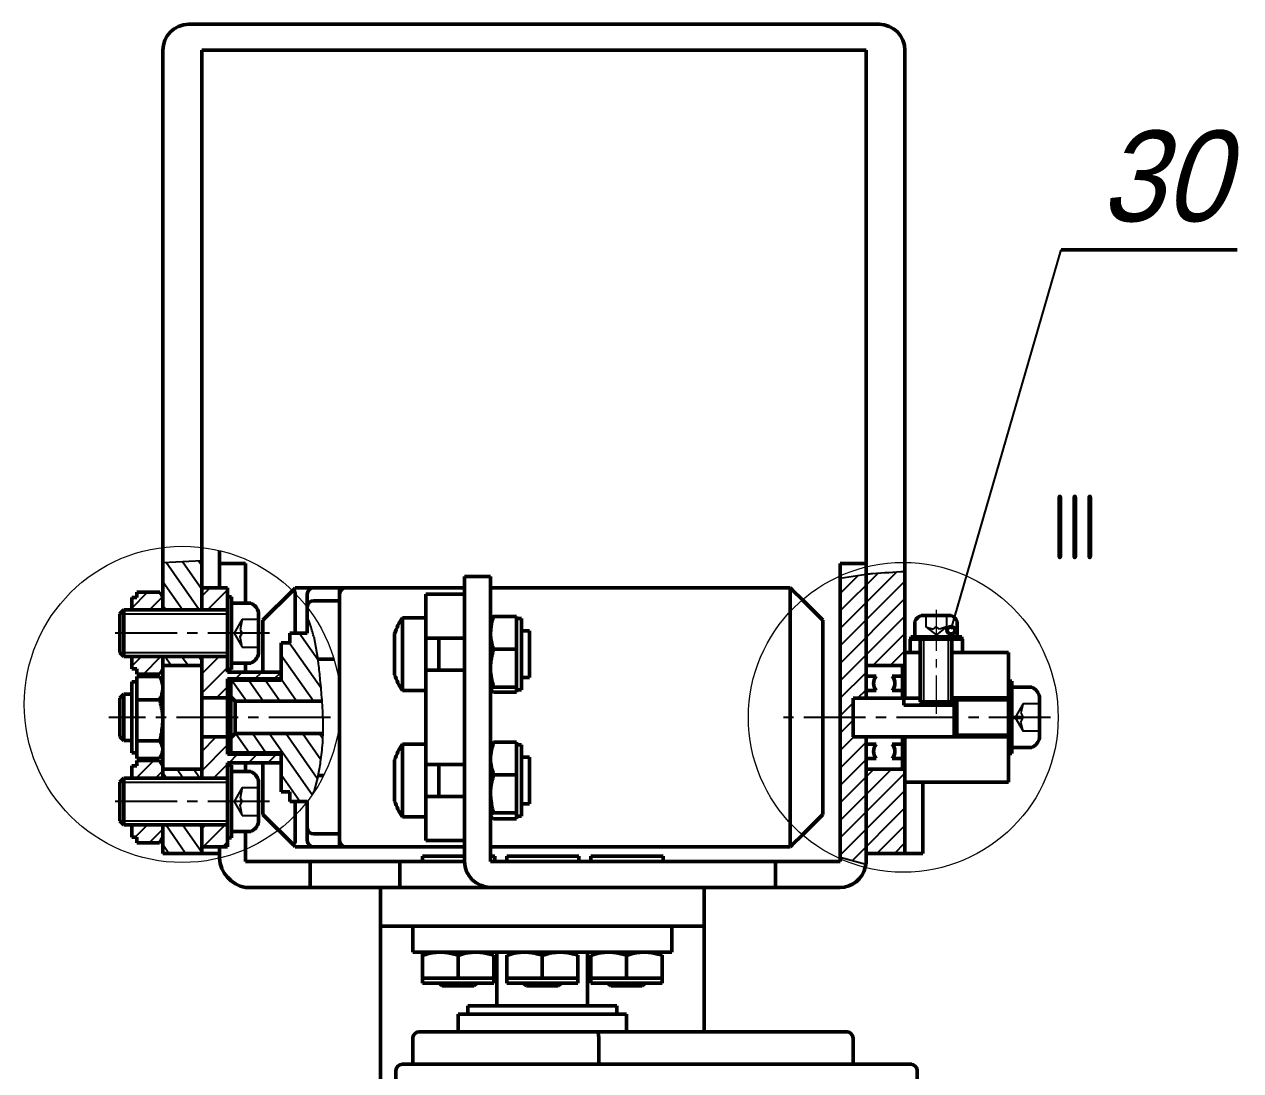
# Model space of a CAD drawing. Header units: millimetres. Extents: x 1895 to 3084, y 1125 to 1966.
# Drawn here: x 2603.3 to 2697.2, y 1655.5 to 1736.3 of the extents above; entities that cross this region are included whole.
import ezdxf

# ---------------------------------------------------------------- set-up
doc = ezdxf.new("R2010")
doc.units = ezdxf.units.MM
doc.header["$LTSCALE"] = 0.25
doc.linetypes.add('CENTER2', pattern=[28.575, 19.05, -3.175, 3.175, -3.175])
doc.linetypes.add('CENTERX2', pattern=[20.32, 12.7, -2.54, 2.54, -2.54])
doc.layers.get('0').update_dxf_attribs({"lineweight": 25})
for name, color, linetype, lineweight in [('CB', 171, 'Continuous', 50), ('Duong_manh', 3, 'Continuous', 25), ('KITH', 6, 'Continuous', 25), ('TAM', 1, 'CENTER2', 25)]:
    doc.layers.add(name, color=color, linetype=linetype, lineweight=lineweight)
doc.styles.add('KHTEN', font='arial.ttf', dxfattribs={"width": 0.9, "oblique": 15, "height": 2})
doc.styles.add('SLDTEXTSTYLE0', font='TXT', dxfattribs={"width": 0.75})
pattern_1 = [(125, (1722.7618, 1178.1044), (-0.8669359, -0.6070351), [])]
pattern_2 = [(45, (1722.7618, 1178.1044), (-0.7483547, 0.7483547), [])]

msp = doc.modelspace()

# ---------------------------------------------------------------- hatches: boundary and pattern name
h = msp.add_hatch()
h.set_pattern_fill('ANSI31', color=256, scale=0.333333, angle=80)
h.set_pattern_definition(pattern_1)
h.paths.add_polyline_path([(2616.972, 1692.806), (2616.972, 1694.879), (2613.972, 1694.744), (2613.972, 1691.106), (2616.972, 1691.106)])
h.paths.add_polyline_path([(2616.972, 1674.506), (2613.972, 1674.506), (2613.972, 1673.556), (2613.972, 1672.306), (2616.972, 1672.306)])
h.paths.add_polyline_path([(2616.972, 1678.806), (2613.972, 1678.806), (2613.972, 1678.106), (2616.972, 1678.106)])
h.paths.add_polyline_path([(2616.972, 1687.506), (2613.972, 1687.506), (2613.972, 1686.806), (2616.972, 1686.806)])
h = msp.add_hatch()
h.set_pattern_fill('ANSI31', color=256, scale=0.333333)
h.set_pattern_definition(pattern_2)
h.paths.add_polyline_path([(2613.972, 1692.056), (2613.739, 1692.46), (2611.972, 1692.46), (2611.972, 1692.056), (2611.572, 1692.056), (2611.572, 1691.106), (2613.972, 1691.106)])
h.paths.add_polyline_path([(2613.972, 1687.506), (2611.572, 1687.506), (2611.572, 1686.556), (2611.972, 1686.556), (2611.972, 1686.151), (2613.739, 1686.151), (2613.972, 1686.556)])
h.paths.add_polyline_path([(2613.972, 1679.056), (2613.726, 1679.481), (2611.972, 1679.481), (2611.972, 1679.056), (2611.572, 1679.056), (2611.572, 1678.106), (2613.972, 1678.106)])
h.paths.add_polyline_path([(2613.972, 1673.556), (2613.972, 1674.506), (2611.572, 1674.506), (2611.572, 1673.556), (2611.972, 1673.556), (2611.972, 1673.13), (2613.726, 1673.13)])
h = msp.add_hatch()
h.set_pattern_fill('ANSI31', color=256, scale=0.333333)
h.set_pattern_definition(pattern_2)
h.paths.add_polyline_path([(2618.972, 1692.106), (2618.972, 1692.806), (2616.972, 1692.806), (2616.972, 1691.106), (2618.972, 1691.106)])
h.paths.add_polyline_path([(2618.972, 1674.506), (2616.972, 1674.506), (2616.972, 1672.806), (2618.972, 1672.806)])
h.paths.add_polyline_path([(2618.972, 1685.685), (2618.972, 1685.771), (2623.122, 1685.771), (2623.122, 1686.306), (2618.972, 1686.306), (2618.972, 1687.506), (2616.972, 1687.506), (2616.972, 1684.306), (2618.972, 1684.306)])
h.paths.add_polyline_path([(2623.122, 1679.962), (2618.972, 1679.962), (2618.972, 1681.306), (2616.972, 1681.306), (2616.972, 1678.106), (2618.972, 1678.106), (2618.972, 1679.106), (2618.972, 1679.306), (2623.122, 1679.306)])
h = msp.add_hatch()
h.set_pattern_fill('ANSI31', color=256, scale=0.333333, angle=80)
h.set_pattern_definition(pattern_1)
edge = h.paths.add_edge_path()
edge.add_line((2619.547, 1681.556), (2619.222, 1681.231))
edge.add_line((2619.222, 1681.231), (2619.222, 1680.056))
edge.add_line((2619.222, 1680.056), (2623.122, 1680.056))
edge.add_line((2623.122, 1680.056), (2623.122, 1677.056))
edge.add_line((2623.122, 1677.056), (2623.772, 1677.056))
edge.add_line((2623.772, 1677.056), (2623.772, 1676.306))
edge.add_line((2623.772, 1676.306), (2625.121, 1676.306))
edge.add_arc((2615.488, 1683.808), 12.21, 322.08799, 325.71564)
edge.add_line((2625.576, 1676.93), (2625.622, 1677.057))
edge.add_line((2625.622, 1677.057), (2625.957, 1678.306))
edge.add_spline(control_points=[(2625.957, 1678.306), (2626.029, 1678.66), (2626.197, 1679.493), (2626.309, 1680.582), (2626.34, 1681.313), (2626.346, 1681.556)], knot_values=[0, 0, 0, 0, 0.119737, 0.281974, 0.362344, 0.362344, 0.362344, 0.362344], degree=3, periodic=0)
edge.add_line((2626.346, 1681.556), (2619.547, 1681.556))
edge = h.paths.add_edge_path()
edge.add_spline(control_points=[(2626.272, 1684.056), (2626.27, 1684.089), (2626.23, 1684.637), (2626.146, 1685.597), (2626.04, 1686.647), (2625.968, 1687.182), (2625.951, 1687.306)], knot_values=[0.638912, 0.638912, 0.638912, 0.638912, 0.650198, 0.820958, 0.958517, 1, 1, 1, 1], degree=3, periodic=0)
edge.add_line((2625.951, 1687.306), (2625.622, 1689.051))
edge.add_spline(control_points=[(2625.622, 1689.051), (2625.535, 1689.373), (2625.428, 1689.767), (2625.263, 1690.227), (2625.198, 1690.394), (2625.151, 1690.509), (2625.132, 1690.554), (2625.123, 1690.575), (2625.122, 1690.579)], knot_values=[0, 0, 0, 0, 0.622086, 0.760802, 0.909731, 0.957757, 0.991936, 1, 1, 1, 1], degree=3, periodic=0)
edge.add_line((2625.122, 1690.579), (2625.122, 1689.306))
edge.add_line((2625.122, 1689.306), (2623.772, 1689.306))
edge.add_line((2623.772, 1689.306), (2623.772, 1688.556))
edge.add_line((2623.772, 1688.556), (2623.122, 1688.556))
edge.add_line((2623.122, 1688.556), (2623.122, 1685.771))
edge.add_line((2623.122, 1685.771), (2623.122, 1685.685))
edge.add_line((2623.122, 1685.685), (2619.222, 1685.685))
edge.add_line((2619.222, 1685.685), (2619.222, 1684.381))
edge.add_line((2619.222, 1684.381), (2619.547, 1684.056))
edge.add_line((2619.547, 1684.056), (2626.272, 1684.056))
at = {"layer": 'Duong_manh'}
h = msp.add_hatch(dxfattribs=at)
h.set_pattern_fill('ANSI31', color=0, scale=0.3)
edge = h.paths.add_edge_path()
edge.add_line((2671.272, 1690.806), (2671.272, 1694.045))
edge.add_spline(control_points=[(2671.272, 1694.045), (2670.44, 1693.997), (2669.439, 1693.94), (2668.44, 1693.857), (2668.272, 1693.843)], knot_values=[0, 0, 0, 0, 0.831393, 1, 1, 1, 1], degree=3, periodic=0)
edge.add_line((2668.272, 1693.843), (2668.272, 1690.759))
edge.add_line((2668.272, 1690.759), (2668.272, 1687.842))
edge.add_line((2668.272, 1687.842), (2668.272, 1686.806))
edge.add_line((2668.272, 1686.806), (2671.272, 1686.806))
edge.add_line((2671.272, 1686.806), (2671.272, 1687.806))
edge.add_line((2671.272, 1687.806), (2671.272, 1690.806))
h.paths.add_polyline_path([(2668.272, 1690.759), (2668.272, 1693.843), (2666.272, 1693.525), (2666.272, 1682.806), (2667.272, 1682.806), (2667.272, 1684.281), (2668.272, 1684.281), (2668.272, 1687.842)])
h = msp.add_hatch(dxfattribs=at)
h.set_pattern_fill('ANSI31', color=0, scale=0.3)
h.paths.add_polyline_path([(2668.272, 1681.306), (2667.272, 1681.306), (2667.272, 1682.806), (2666.272, 1682.806), (2666.272, 1671.976), (2668.258, 1671.449, 0.029105), (2668.272, 1671.681), (2668.272, 1674.842), (2668.272, 1677.759)])
h.paths.add_polyline_path([(2671.272, 1677.806), (2671.272, 1678.806), (2668.272, 1678.806), (2668.272, 1677.759), (2668.272, 1674.842), (2668.272, 1672.306), (2671.272, 1672.306), (2671.272, 1674.806)])

# ---------------------------------------------------------------- linework, layer by layer
at = {"color": 7, "linetype": 'Continuous', "lineweight": 25}
for p, q in [((2616.972, 1694.879), (2613.972, 1694.744)), ((2668.272, 1693.843), (2666.272, 1693.525)), ((2613.739, 1692.46), (2613.726, 1692.481)), ((2616.972, 1691.106), (2616.972, 1692.806)), ((2625.122, 1691.306), (2625.122, 1691.309)), ((2625.122, 1691.309), (2625.122, 1691.306)), ((2625.122, 1691.306), (2625.122, 1691.309)), ((2625.122, 1691.309), (2625.122, 1691.306)), ((2625.122, 1691.306), (2625.122, 1691.306)), ((2625.622, 1689.051), (2625.951, 1687.306)), ((2625.622, 1689.051), (2625.951, 1687.306)), ((2616.972, 1687.506), (2616.972, 1686.806)), ((2627.622, 1685.168), (2627.622, 1682.448)), ((2616.972, 1678.806), (2616.972, 1678.106)), ((2625.957, 1678.306), (2625.622, 1677.057)), ((2625.957, 1678.306), (2625.622, 1677.057)), ((2625.576, 1676.93), (2625.622, 1677.057)), ((2625.576, 1676.93), (2625.622, 1677.057)), ((2613.972, 1674.506), (2613.972, 1673.556)), ((2613.726, 1673.13), (2613.726, 1673.13)), ((2668.258, 1671.449), (2666.272, 1671.976))]:
    msp.add_line(p, q, dxfattribs=at)
at = {"color": 7, "linetype": 'Continuous', "lineweight": 18}
for centre, radius in [((2615.488, 1683.808), 12.21), ((2615.488, 1683.808), 12.21), ((2671.145, 1682.806), 11.959), ((2671.145, 1682.806), 11.959), ((2671.145, 1682.806), 11.959)]:
    msp.add_circle(centre, radius, dxfattribs=at)
at = {"lineweight": 53}
msp.add_circle((2674.836, 1689.521), 0.3, dxfattribs=at)
at = {"color": 7, "linetype": 'Continuous', "lineweight": 25}
for points, knots in [([(2671.272, 1694.045), (2670.44, 1693.997), (2669.439, 1693.94), (2668.44, 1693.857), (2668.272, 1693.843)], [0, 0, 0, 0, 0.831393, 1, 1, 1, 1]), ([(2625.622, 1689.051), (2625.535, 1689.373), (2625.428, 1689.767), (2625.263, 1690.227), (2625.198, 1690.394), (2625.151, 1690.509), (2625.132, 1690.554), (2625.123, 1690.575), (2625.122, 1690.579)], [0, 0, 0, 0, 0.622086, 0.760802, 0.909731, 0.957757, 0.991936, 1, 1, 1, 1]), ([(2625.622, 1689.051), (2625.535, 1689.373), (2625.428, 1689.767), (2625.263, 1690.227), (2625.198, 1690.394), (2625.151, 1690.509), (2625.132, 1690.554), (2625.123, 1690.575), (2625.122, 1690.579)], [0, 0, 0, 0, 0.622086, 0.760802, 0.909731, 0.957757, 0.991936, 1, 1, 1, 1]), ([(2625.957, 1678.306), (2626.029, 1678.66), (2626.197, 1679.493), (2626.341, 1680.894), (2626.368, 1682.495), (2626.276, 1684.118), (2626.146, 1685.597), (2626.04, 1686.647), (2625.968, 1687.182), (2625.951, 1687.306)], [0, 0, 0, 0, 0.119737, 0.281974, 0.466238, 0.650198, 0.820958, 0.958517, 1, 1, 1, 1]), ([(2625.957, 1678.306), (2626.029, 1678.66), (2626.197, 1679.493), (2626.341, 1680.894), (2626.368, 1682.495), (2626.276, 1684.118), (2626.146, 1685.597), (2626.04, 1686.647), (2625.968, 1687.182), (2625.951, 1687.306)], [0, 0, 0, 0, 0.119737, 0.281974, 0.466238, 0.650198, 0.820958, 0.958517, 1, 1, 1, 1])]:
    msp.add_open_spline(points, degree=3, knots=knots, dxfattribs=at)
at = {"layer": 'CB', "linetype": 'Continuous'}
for p, q in [((2669.272, 1736.306), (2615.972, 1736.306)), ((2613.972, 1695.923), (2613.972, 1734.306)), ((2616.972, 1734.306), (2668.272, 1734.306)), ((2668.272, 1734.306), (2668.272, 1694.681)), ((2671.272, 1694.763), (2671.272, 1734.306)), ((2613.972, 1694.744), (2613.972, 1695.923)), ((2616.972, 1694.879), (2616.972, 1695.927)), ((2618.35, 1695.677), (2618.35, 1692.806)), ((2613.972, 1691.106), (2613.972, 1694.744)), ((2616.972, 1694.879), (2616.972, 1691.106)), ((2618.35, 1694.681), (2620.35, 1694.681)), ((2620.35, 1694.681), (2620.35, 1692.681)), ((2666.272, 1694.681), (2668.272, 1694.681)), ((2666.272, 1693.726), (2666.272, 1694.681)), ((2668.272, 1694.414), (2668.272, 1693.843)), ((2671.272, 1694.045), (2671.272, 1694.764)), ((2637.272, 1693.681), (2639.272, 1693.681)), ((2637.272, 1691.681), (2637.272, 1693.681)), ((2639.272, 1693.681), (2639.272, 1691.681)), ((2666.272, 1693.525), (2666.272, 1693.726)), ((2666.272, 1671.976), (2666.272, 1693.525)), ((2668.272, 1693.843), (2668.272, 1690.759)), ((2671.272, 1690.806), (2671.272, 1694.045)), ((2611.972, 1692.481), (2613.726, 1692.481)), ((2611.972, 1692.481), (2611.972, 1692.46)), ((2611.972, 1692.46), (2611.972, 1692.056)), ((2613.739, 1692.46), (2611.972, 1692.46)), ((2613.972, 1692.056), (2613.739, 1692.46)), ((2616.972, 1692.806), (2618.972, 1692.806)), ((2618.972, 1691.106), (2618.972, 1692.806)), ((2620.35, 1691.621), (2620.35, 1692.681)), ((2623.978, 1692.583), (2621.7, 1690.306)), ((2624.2, 1692.806), (2624.054, 1692.659)), ((2627.447, 1692.806), (2624.2, 1692.806)), ((2627.625, 1692.806), (2625.622, 1692.806)), ((2627.622, 1692.806), (2627.622, 1692.306)), ((2628.122, 1692.806), (2627.622, 1692.806)), ((2637.272, 1692.806), (2628.122, 1692.806)), ((2662.422, 1692.806), (2639.272, 1692.806)), ((2662.568, 1692.659), (2662.422, 1692.806)), ((2662.422, 1690.986), (2662.422, 1692.806)), ((2611.572, 1692.056), (2611.972, 1692.056)), ((2611.572, 1692.056), (2611.572, 1691.106)), ((2620.772, 1691.621), (2619.276, 1691.621)), ((2624.2, 1692.362), (2624.2, 1692.306)), ((2624.2, 1692.306), (2624.2, 1689.306)), ((2627.622, 1691.806), (2625.622, 1691.806)), ((2627.622, 1692.306), (2627.622, 1673.306)), ((2634.272, 1691.056), (2634.272, 1692.306)), ((2634.272, 1692.306), (2637.272, 1692.306)), ((2637.272, 1671.681), (2637.272, 1691.681)), ((2639.272, 1691.681), (2639.272, 1671.681)), ((2663.744, 1691.484), (2663.352, 1691.876)), ((2663.744, 1691.484), (2664.922, 1690.306)), ((2610.972, 1691.106), (2610.972, 1687.506)), ((2618.972, 1691.106), (2610.972, 1691.106)), ((2621.372, 1690.706), (2621.372, 1690.89)), ((2621.372, 1687.906), (2621.372, 1690.706)), ((2625.122, 1690.579), (2625.122, 1691.306)), ((2625.122, 1690.579), (2625.122, 1691.306)), ((2625.122, 1690.579), (2625.122, 1689.306)), ((2634.272, 1691.056), (2634.272, 1689.406)), ((2641.272, 1690.601), (2639.517, 1690.601)), ((2641.272, 1689.332), (2641.272, 1690.601)), ((2662.422, 1674.626), (2662.422, 1690.986)), ((2668.272, 1687.842), (2668.272, 1690.759)), ((2671.272, 1690.806), (2671.272, 1687.806)), ((2674.83, 1690.673), (2672.521, 1690.673)), ((2621.7, 1686.306), (2621.7, 1690.306)), ((2634.272, 1690.481), (2632.472, 1690.481)), ((2632.472, 1690.481), (2632.472, 1684.881)), ((2641.672, 1690.431), (2641.272, 1690.431)), ((2641.672, 1689.332), (2641.672, 1690.431)), ((2664.922, 1690.306), (2664.922, 1675.306)), ((2672.045, 1689.019), (2672.045, 1690.212)), ((2675.317, 1689.019), (2675.317, 1690.212)), ((2625.122, 1689.306), (2623.772, 1689.306)), ((2623.772, 1689.306), (2623.772, 1688.556)), ((2631.872, 1686.097), (2631.872, 1689.265)), ((2634.272, 1688.906), (2634.272, 1689.406)), ((2637.272, 1688.906), (2634.272, 1688.906)), ((2634.272, 1688.906), (2634.272, 1686.456)), ((2635.272, 1688.906), (2635.272, 1686.456)), ((2641.272, 1688.062), (2641.272, 1689.332)), ((2642.272, 1689.481), (2641.672, 1689.481)), ((2641.672, 1684.931), (2641.672, 1689.332)), ((2642.272, 1689.481), (2642.272, 1685.881)), ((2621.372, 1687.722), (2621.372, 1687.906)), ((2623.772, 1688.556), (2623.122, 1688.556)), ((2623.122, 1688.556), (2623.122, 1685.771)), ((2641.272, 1688.062), (2639.517, 1688.062)), ((2641.272, 1686.601), (2641.272, 1688.062)), ((2668.272, 1687.842), (2668.272, 1684.281)), ((2668.272, 1686.806), (2668.272, 1687.806)), ((2671.272, 1686.806), (2671.272, 1687.806)), ((2671.272, 1687.806), (2671.272, 1684.306)), ((2679.272, 1687.806), (2679.272, 1684.306)), ((2610.972, 1687.506), (2618.972, 1687.506)), ((2613.972, 1686.806), (2613.972, 1687.506)), ((2613.972, 1687.506), (2613.972, 1686.556)), ((2616.972, 1686.806), (2613.972, 1686.806)), ((2616.972, 1684.306), (2616.972, 1687.506)), ((2618.972, 1686.306), (2618.972, 1687.506)), ((2618.972, 1687.506), (2618.972, 1686.506)), ((2620.772, 1686.99), (2619.276, 1686.99)), ((2620.35, 1686.306), (2620.35, 1686.99)), ((2627.186, 1687.306), (2625.951, 1687.306)), ((2627.186, 1687.306), (2625.951, 1687.306)), ((2671.272, 1686.806), (2668.272, 1686.806)), ((2670.922, 1686.806), (2668.422, 1686.806)), ((2611.972, 1686.556), (2611.572, 1686.556)), ((2611.972, 1686.556), (2611.972, 1686.151)), ((2611.972, 1686.151), (2613.739, 1686.151)), ((2611.972, 1685.97), (2611.972, 1685.066)), ((2611.972, 1685.97), (2613.726, 1685.97)), ((2613.739, 1686.151), (2613.972, 1686.556)), ((2613.972, 1686.556), (2613.972, 1683.699)), ((2618.972, 1686.306), (2623.122, 1686.306)), ((2623.122, 1685.685), (2623.122, 1686.306)), ((2634.272, 1686.456), (2637.272, 1686.456)), ((2634.272, 1685.956), (2634.272, 1686.456)), ((2634.272, 1685.956), (2634.272, 1679.656)), ((2641.272, 1685.141), (2641.272, 1686.601)), ((2641.672, 1685.881), (2642.272, 1685.881)), ((2668.272, 1685.981), (2669.057, 1685.981)), ((2670.287, 1685.981), (2671.072, 1685.981)), ((2671.072, 1685.981), (2671.072, 1686.656)), ((2671.072, 1685.981), (2671.072, 1684.881)), ((2611.972, 1685.556), (2611.572, 1685.556)), ((2611.572, 1685.556), (2611.572, 1682.579)), ((2611.972, 1685.066), (2611.972, 1684.161)), ((2618.972, 1684.306), (2618.972, 1685.685)), ((2619.222, 1685.771), (2619.222, 1684.381)), ((2632.472, 1684.881), (2634.272, 1684.881)), ((2641.272, 1685.141), (2639.517, 1685.141)), ((2641.272, 1684.95), (2641.272, 1685.141)), ((2641.272, 1684.76), (2641.272, 1684.95)), ((2641.272, 1684.931), (2641.672, 1684.931)), ((2669.057, 1684.881), (2668.272, 1684.881)), ((2671.072, 1684.881), (2670.287, 1684.881)), ((2671.072, 1684.306), (2671.072, 1684.881)), ((2679.272, 1685.606), (2679.272, 1684.606)), ((2681.072, 1685.136), (2679.518, 1685.136)), ((2611.572, 1684.606), (2610.972, 1684.606)), ((2610.972, 1681.345), (2610.972, 1684.606)), ((2611.972, 1684.161), (2613.726, 1684.161)), ((2611.972, 1684.161), (2611.972, 1682.579)), ((2616.972, 1681.306), (2616.972, 1684.306)), ((2616.972, 1684.306), (2618.972, 1684.306)), ((2618.972, 1681.306), (2618.972, 1684.306)), ((2619.547, 1684.056), (2619.222, 1684.381)), ((2619.222, 1681.231), (2619.222, 1684.381)), ((2626.272, 1684.056), (2619.547, 1684.056)), ((2619.547, 1684.056), (2619.547, 1681.556)), ((2641.272, 1684.76), (2639.517, 1684.76)), ((2667.272, 1684.281), (2667.272, 1681.321)), ((2667.272, 1681.306), (2667.272, 1684.281)), ((2674.902, 1684.306), (2679.272, 1684.306)), ((2675.272, 1684.306), (2675.272, 1681.306)), ((2675.272, 1681.306), (2675.272, 1684.306)), ((2681.672, 1684.206), (2681.672, 1684.39)), ((2681.672, 1681.406), (2681.672, 1684.206)), ((2613.972, 1683.699), (2613.972, 1682.579)), ((2611.572, 1682.579), (2611.572, 1680.056)), ((2611.972, 1682.579), (2611.972, 1680.997)), ((2613.972, 1682.579), (2613.972, 1681.912)), ((2610.972, 1681.006), (2610.972, 1681.345)), ((2613.972, 1681.912), (2613.972, 1679.056)), ((2618.972, 1681.306), (2616.972, 1681.306)), ((2616.972, 1678.106), (2616.972, 1681.306)), ((2618.972, 1679.962), (2618.972, 1681.306)), ((2619.222, 1681.231), (2619.547, 1681.556)), ((2619.222, 1681.231), (2619.222, 1680.056)), ((2619.547, 1681.556), (2626.347, 1681.556)), ((2675.272, 1681.306), (2667.272, 1681.306)), ((2668.272, 1681.306), (2668.272, 1677.759)), ((2671.072, 1680.731), (2671.072, 1681.306)), ((2679.272, 1681.306), (2671.272, 1681.306)), ((2671.272, 1681.306), (2671.272, 1677.806)), ((2679.272, 1681.306), (2679.272, 1677.806)), ((2681.672, 1681.222), (2681.672, 1681.406)), ((2610.972, 1681.006), (2611.572, 1681.006)), ((2611.972, 1680.997), (2613.726, 1680.997)), ((2611.972, 1680.997), (2611.972, 1680.319)), ((2611.972, 1680.319), (2611.972, 1679.641)), ((2634.272, 1680.731), (2632.472, 1680.731)), ((2632.472, 1680.731), (2632.472, 1675.131)), ((2641.272, 1680.878), (2639.517, 1680.878)), ((2641.272, 1679.63), (2641.272, 1680.878)), ((2641.672, 1680.681), (2641.272, 1680.681)), ((2641.672, 1675.181), (2641.672, 1680.681)), ((2668.272, 1680.731), (2669.057, 1680.731)), ((2670.287, 1680.731), (2671.072, 1680.731)), ((2671.072, 1680.731), (2671.072, 1679.631)), ((2679.272, 1681.006), (2679.272, 1680.006)), ((2681.072, 1680.476), (2679.518, 1680.476)), ((2611.572, 1680.056), (2611.972, 1680.056)), ((2611.972, 1679.641), (2613.726, 1679.641)), ((2611.972, 1679.481), (2611.972, 1679.056)), ((2613.726, 1679.481), (2611.972, 1679.481)), ((2613.972, 1679.056), (2613.726, 1679.481)), ((2623.122, 1679.962), (2618.972, 1679.962)), ((2623.122, 1679.306), (2618.972, 1679.306)), ((2618.972, 1678.106), (2618.972, 1679.306)), ((2619.222, 1680.056), (2623.122, 1680.056)), ((2619.222, 1679.962), (2619.222, 1680.056)), ((2620.35, 1678.621), (2620.35, 1679.306)), ((2621.7, 1675.306), (2621.7, 1679.306)), ((2623.122, 1680.056), (2623.122, 1677.056)), ((2631.872, 1676.347), (2631.872, 1679.515)), ((2634.272, 1679.156), (2634.272, 1679.656)), ((2641.272, 1678.381), (2641.272, 1679.63)), ((2642.272, 1679.731), (2641.672, 1679.731)), ((2642.272, 1679.731), (2642.272, 1676.131)), ((2669.057, 1679.631), (2668.272, 1679.631)), ((2671.072, 1679.631), (2670.287, 1679.631)), ((2671.072, 1678.956), (2671.072, 1679.631)), ((2611.572, 1679.056), (2611.972, 1679.056)), ((2611.572, 1679.056), (2611.572, 1678.106)), ((2613.972, 1679.056), (2613.972, 1678.106)), ((2613.972, 1678.806), (2616.972, 1678.806)), ((2613.972, 1678.106), (2613.972, 1678.806)), ((2618.972, 1679.106), (2618.972, 1678.106)), ((2620.772, 1678.621), (2619.276, 1678.621)), ((2625.957, 1678.306), (2626.388, 1678.306)), ((2625.957, 1678.306), (2626.388, 1678.306)), ((2637.272, 1679.156), (2634.272, 1679.156)), ((2634.272, 1679.156), (2634.272, 1676.706)), ((2635.272, 1679.156), (2635.272, 1676.706)), ((2641.272, 1678.381), (2639.517, 1678.381)), ((2641.272, 1678.381), (2641.272, 1676.907)), ((2668.272, 1678.806), (2671.272, 1678.806)), ((2668.272, 1677.806), (2668.272, 1678.806)), ((2668.422, 1678.806), (2670.922, 1678.806)), ((2671.272, 1677.806), (2671.272, 1678.806)), ((2610.972, 1678.106), (2610.972, 1674.506)), ((2618.972, 1678.106), (2610.972, 1678.106)), ((2621.372, 1677.706), (2621.372, 1677.89)), ((2621.372, 1674.906), (2621.372, 1677.706)), ((2668.272, 1674.842), (2668.272, 1677.759)), ((2671.272, 1677.806), (2671.272, 1674.806)), ((2679.272, 1677.806), (2671.272, 1677.806)), ((2672.65, 1677.806), (2672.65, 1672.306)), ((2623.122, 1677.056), (2623.772, 1677.056)), ((2623.772, 1677.056), (2623.772, 1676.306)), ((2634.272, 1676.206), (2634.272, 1676.706)), ((2634.272, 1676.706), (2637.272, 1676.706)), ((2641.272, 1676.907), (2641.272, 1675.434)), ((2623.772, 1676.306), (2625.121, 1676.306)), ((2624.2, 1676.306), (2624.2, 1675.254)), ((2625.122, 1676.306), (2625.122, 1675.732)), ((2625.122, 1674.306), (2625.122, 1675.732)), ((2634.272, 1676.206), (2634.272, 1674.556)), ((2641.672, 1676.131), (2642.272, 1676.131)), ((2621.372, 1674.722), (2621.372, 1674.906)), ((2624.054, 1672.952), (2621.7, 1675.306)), ((2624.2, 1675.254), (2624.2, 1673.306)), ((2632.472, 1675.131), (2634.272, 1675.131)), ((2634.272, 1673.306), (2634.272, 1674.556)), ((2639.272, 1675.181), (2639.289, 1675.151)), ((2641.272, 1675.434), (2639.517, 1675.434)), ((2641.272, 1674.983), (2639.517, 1674.983)), ((2641.272, 1675.208), (2641.272, 1675.434)), ((2641.272, 1674.983), (2641.272, 1675.208)), ((2641.272, 1675.181), (2641.672, 1675.181)), ((2664.922, 1675.306), (2664.03, 1674.414)), ((2668.272, 1674.842), (2668.272, 1671.681)), ((2668.272, 1672.306), (2668.272, 1674.806)), ((2671.272, 1672.306), (2671.272, 1674.806)), ((2610.972, 1674.506), (2618.972, 1674.506)), ((2611.572, 1674.506), (2611.572, 1673.556)), ((2613.972, 1672.306), (2613.972, 1674.506)), ((2616.972, 1674.506), (2616.972, 1672.306)), ((2616.972, 1672.806), (2616.972, 1674.506)), ((2618.972, 1672.806), (2618.972, 1674.506)), ((2618.972, 1674.506), (2618.972, 1673.506)), ((2620.772, 1673.99), (2619.276, 1673.99)), ((2620.35, 1672.608), (2620.35, 1673.99)), ((2627.622, 1673.806), (2625.622, 1673.806)), ((2664.03, 1674.414), (2663.352, 1673.736)), ((2611.972, 1673.556), (2611.572, 1673.556)), ((2611.972, 1673.556), (2611.972, 1673.13)), ((2611.972, 1673.13), (2613.726, 1673.13)), ((2611.972, 1673.13), (2613.726, 1673.13)), ((2611.972, 1673.13), (2611.972, 1673.13)), ((2613.726, 1673.13), (2613.972, 1673.556)), ((2618.972, 1672.806), (2616.972, 1672.806)), ((2618.35, 1672.806), (2618.35, 1671.938)), ((2624.054, 1672.952), (2624.2, 1672.806)), ((2624.2, 1672.806), (2627.447, 1672.806)), ((2625.622, 1672.806), (2627.622, 1672.806)), ((2627.622, 1672.806), (2627.622, 1673.306)), ((2627.622, 1672.806), (2628.122, 1672.806)), ((2628.122, 1672.806), (2637.272, 1672.806)), ((2637.272, 1673.306), (2634.272, 1673.306)), ((2639.272, 1672.806), (2662.422, 1672.806)), ((2662.422, 1672.806), (2662.568, 1672.952)), ((2613.972, 1672.306), (2616.972, 1672.306)), ((2618.35, 1672.306), (2616.972, 1672.306)), ((2620.35, 1671.681), (2620.35, 1672.608)), ((2634.022, 1672.081), (2634.022, 1671.681)), ((2634.022, 1672.081), (2635.268, 1672.081)), ((2635.268, 1672.081), (2637.282, 1672.081)), ((2639.272, 1672.081), (2639.522, 1672.081)), ((2639.522, 1672.081), (2639.6, 1672.081)), ((2639.6, 1671.681), (2639.6, 1672.081)), ((2640.522, 1672.081), (2640.522, 1671.681)), ((2640.522, 1672.081), (2641.768, 1672.081)), ((2641.768, 1672.081), (2646.022, 1672.081)), ((2646.022, 1672.081), (2646.1, 1672.081)), ((2646.1, 1671.681), (2646.1, 1672.081)), ((2647.022, 1672.081), (2647.022, 1671.681)), ((2647.022, 1672.081), (2648.268, 1672.081)), ((2648.268, 1672.081), (2652.522, 1672.081)), ((2652.522, 1672.081), (2652.6, 1672.081)), ((2652.6, 1671.681), (2652.6, 1672.081)), ((2666.272, 1671.885), (2666.272, 1671.976)), ((2666.272, 1671.681), (2666.272, 1671.885)), ((2668.272, 1672.306), (2671.272, 1672.306)), ((2672.65, 1672.306), (2671.272, 1672.306)), ((2625.35, 1671.681), (2620.35, 1671.681)), ((2625.35, 1669.681), (2625.35, 1671.681)), ((2625.35, 1671.681), (2627.35, 1671.681)), ((2627.35, 1671.681), (2632.272, 1671.681)), ((2632.272, 1669.681), (2632.272, 1671.681)), ((2632.272, 1671.681), (2634.272, 1671.681)), ((2637.272, 1671.681), (2634.272, 1671.681)), ((2639.272, 1671.681), (2659.272, 1671.681)), ((2659.272, 1671.681), (2661.272, 1671.681)), ((2661.272, 1671.681), (2661.272, 1669.681)), ((2661.272, 1671.681), (2666.272, 1671.681)), ((2668.209, 1671.214), (2668.258, 1671.449)), ((2625.35, 1669.681), (2620.35, 1669.681)), ((2627.35, 1669.681), (2625.35, 1669.681)), ((2627.35, 1669.681), (2630.772, 1669.681)), ((2630.772, 1666.681), (2630.772, 1669.681)), ((2630.772, 1669.681), (2632.272, 1669.681)), ((2634.272, 1669.681), (2632.272, 1669.681)), ((2639.272, 1669.681), (2634.272, 1669.681)), ((2639.272, 1669.681), (2659.272, 1669.681)), ((2655.772, 1669.681), (2655.772, 1666.681)), ((2661.272, 1669.681), (2659.272, 1669.681)), ((2661.272, 1669.681), (2666.272, 1669.681)), ((2641.772, 1666.681), (2630.772, 1666.681)), ((2630.772, 1666.681), (2630.772, 1651.381)), ((2633.272, 1666.681), (2633.272, 1664.681)), ((2644.772, 1666.681), (2641.772, 1666.681)), ((2655.772, 1666.681), (2644.772, 1666.681)), ((2653.272, 1664.681), (2653.272, 1666.681)), ((2655.772, 1666.681), (2655.772, 1658.531)), ((2653.272, 1664.681), (2633.272, 1664.681)), ((2634.022, 1662.681), (2634.022, 1664.435)), ((2636.772, 1662.681), (2636.772, 1664.435)), ((2639.522, 1662.681), (2639.522, 1664.435)), ((2639.772, 1664.681), (2639.772, 1660.531)), ((2640.522, 1662.681), (2640.522, 1664.435)), ((2643.272, 1662.681), (2643.272, 1664.435)), ((2646.022, 1662.681), (2646.022, 1664.435)), ((2646.772, 1660.531), (2646.772, 1664.681)), ((2647.022, 1662.681), (2647.022, 1664.435)), ((2649.772, 1662.681), (2649.772, 1664.435)), ((2652.522, 1662.681), (2652.522, 1664.435)), ((2634.022, 1662.681), (2634.022, 1662.281)), ((2634.022, 1662.681), (2635.397, 1662.681)), ((2635.397, 1662.681), (2636.772, 1662.681)), ((2636.772, 1662.681), (2638.147, 1662.681)), ((2638.147, 1662.681), (2639.522, 1662.681)), ((2639.522, 1662.281), (2639.522, 1662.681)), ((2640.522, 1662.681), (2640.522, 1662.281)), ((2640.522, 1662.681), (2641.897, 1662.681)), ((2641.897, 1662.681), (2643.272, 1662.681)), ((2643.272, 1662.681), (2644.647, 1662.681)), ((2644.647, 1662.681), (2646.022, 1662.681)), ((2646.022, 1662.281), (2646.022, 1662.681)), ((2647.022, 1662.681), (2647.022, 1662.281)), ((2647.022, 1662.681), (2648.397, 1662.681)), ((2648.397, 1662.681), (2649.772, 1662.681)), ((2649.772, 1662.681), (2651.147, 1662.681)), ((2651.147, 1662.681), (2652.522, 1662.681)), ((2652.522, 1662.281), (2652.522, 1662.681)), ((2634.022, 1662.281), (2639.522, 1662.281)), ((2635.272, 1662.281), (2635.272, 1662.277)), ((2635.272, 1662.277), (2635.552, 1662.081)), ((2635.272, 1662.277), (2638.272, 1662.277)), ((2635.552, 1662.081), (2637.991, 1662.081)), ((2637.991, 1662.081), (2638.272, 1662.277)), ((2638.272, 1662.277), (2638.272, 1662.281)), ((2640.522, 1662.281), (2646.022, 1662.281)), ((2641.772, 1662.281), (2641.772, 1662.277)), ((2641.772, 1662.277), (2642.052, 1662.081)), ((2641.772, 1662.277), (2644.772, 1662.277)), ((2642.052, 1662.081), (2644.491, 1662.081)), ((2644.491, 1662.081), (2644.772, 1662.277)), ((2644.772, 1662.277), (2644.772, 1662.281)), ((2647.022, 1662.281), (2652.522, 1662.281)), ((2648.272, 1662.281), (2648.272, 1662.277)), ((2648.272, 1662.277), (2648.552, 1662.081)), ((2648.272, 1662.277), (2651.272, 1662.277)), ((2648.552, 1662.081), (2650.991, 1662.081)), ((2650.991, 1662.081), (2651.272, 1662.277)), ((2651.272, 1662.277), (2651.272, 1662.281)), ((2637.522, 1660.531), (2637.522, 1659.881)), ((2643.272, 1660.531), (2637.522, 1660.531)), ((2649.022, 1660.531), (2643.272, 1660.531)), ((2649.022, 1659.881), (2649.022, 1660.531)), ((2636.772, 1659.881), (2636.772, 1658.531)), ((2649.772, 1659.881), (2636.772, 1659.881)), ((2649.772, 1658.531), (2649.772, 1659.881)), ((2633.272, 1658.031), (2633.272, 1656.031)), ((2647.514, 1658.531), (2666.772, 1658.531)), ((2647.631, 1656.031), (2647.631, 1658.031)), ((2666.772, 1658.531), (2666.85, 1658.531)), ((2667.272, 1656.031), (2667.272, 1658.031)), ((2640.149, 1656.031), (2632.472, 1656.031)), ((2640.149, 1656.031), (2643.272, 1656.031)), ((2643.272, 1656.031), (2646.394, 1656.031)), ((2671.722, 1656.031), (2646.394, 1656.031)), ((2671.8, 1656.031), (2671.722, 1656.031)), ((2631.972, 1655.531), (2631.972, 1651.381)), ((2672.222, 1651.381), (2672.222, 1655.531))]:
    msp.add_line(p, q, dxfattribs=at)
at = {"layer": 'CB'}
for p, q in [((2616.972, 1734.306), (2616.972, 1695.927)), ((2683.337, 1718.904), (2696.936, 1718.904)), ((2668.272, 1694.681), (2668.272, 1694.414)), ((2623.978, 1692.583), (2624.054, 1692.659)), ((2663.352, 1691.876), (2662.568, 1692.659)), ((2619.276, 1692.106), (2618.972, 1692.106)), ((2619.276, 1692.106), (2619.276, 1686.506)), ((2610.972, 1691.106), (2610.653, 1690.799)), ((2610.653, 1687.812), (2610.653, 1690.799)), ((2618.972, 1691.106), (2618.972, 1687.506)), ((2675.718, 1688.83), (2671.676, 1688.835)), ((2671.676, 1688.835), (2671.676, 1687.81)), ((2671.731, 1689.019), (2675.658, 1689.02)), ((2671.731, 1689.019), (2671.731, 1688.835)), ((2672.46, 1687.806), (2672.46, 1688.83)), ((2674.902, 1687.806), (2674.902, 1688.83)), ((2675.658, 1689.02), (2675.656, 1688.831)), ((2675.718, 1688.83), (2675.72, 1687.806)), ((2610.972, 1687.506), (2610.653, 1687.812)), ((2610.66, 1687.806), (2610.66, 1687.806)), ((2671.272, 1687.806), (2671.676, 1687.806)), ((2671.676, 1687.806), (2672.46, 1687.806)), ((2672.46, 1687.806), (2672.46, 1686.198)), ((2674.902, 1687.806), (2674.902, 1686.198)), ((2674.902, 1687.806), (2675.72, 1687.806)), ((2675.72, 1687.806), (2679.272, 1687.806)), ((2611.572, 1686.556), (2611.572, 1687.506)), ((2619.276, 1686.506), (2618.972, 1686.506)), ((2672.46, 1686.198), (2672.46, 1684.007)), ((2674.902, 1686.198), (2674.902, 1684.007)), ((2618.972, 1685.685), (2618.972, 1685.771)), ((2618.972, 1685.771), (2623.122, 1685.771)), ((2623.122, 1685.685), (2619.222, 1685.685)), ((2679.518, 1685.606), (2679.272, 1685.606)), ((2679.518, 1685.606), (2679.518, 1680.006)), ((2610.972, 1684.606), (2610.653, 1684.282)), ((2610.653, 1684.282), (2610.653, 1681.329)), ((2667.272, 1684.281), (2672.46, 1684.281)), ((2671.177, 1683.748), (2671.177, 1684.281)), ((2672.46, 1684.007), (2672.726, 1683.748)), ((2672.46, 1684.007), (2674.902, 1684.007)), ((2674.902, 1684.007), (2674.636, 1683.748)), ((2675.272, 1684.306), (2675.083, 1684.123)), ((2675.083, 1684.123), (2675.083, 1682.806)), ((2679.272, 1684.306), (2679.272, 1681.306)), ((2671.177, 1683.748), (2675.083, 1683.748)), ((2675.083, 1681.489), (2675.083, 1682.806)), ((2680.402, 1682.806), (2679.518, 1682.806)), ((2610.972, 1681.006), (2610.653, 1681.329)), ((2675.272, 1681.306), (2675.083, 1681.489)), ((2675.083, 1681.489), (2675.083, 1681.306)), ((2679.518, 1680.006), (2679.272, 1680.006)), ((2619.276, 1679.106), (2618.972, 1679.106)), ((2619.276, 1679.106), (2619.276, 1673.506)), ((2610.972, 1678.105), (2610.654, 1677.798)), ((2610.654, 1677.798), (2610.654, 1674.812)), ((2618.972, 1674.506), (2618.972, 1678.106)), ((2610.972, 1674.505), (2610.654, 1674.812)), ((2662.422, 1672.806), (2662.422, 1674.626)), ((2662.568, 1672.952), (2663.352, 1673.735)), ((2619.276, 1673.506), (2618.972, 1673.506))]:
    msp.add_line(p, q, dxfattribs=at)
at = {"layer": 'CB', "linetype": 'Continuous'}
for centre, radius, start, end in [((2615.972, 1734.306), 2, 90, 180), ((2669.272, 1734.306), 2, 0, 90), ((2623.67, 1692.285), 0.536, 8.23634, 44.23451), ((2625.622, 1692.306), 0.5, 90, 180), ((2628.122, 1692.306), 0.5, 90, 180), ((2620.334, 1690.65), 1.065, 13.00361, 65.72356), ((2625.622, 1691.306), 0.5, 90, 180), ((2672.813, 1689.895), 0.831, 110.52027, 157.53867), ((2674.567, 1689.907), 0.81, 22.14552, 71.07139), ((2636.614, 1687.681), 5, 145.9442, 161.53053), ((2620.334, 1687.961), 1.065, 294.27644, 346.99639), ((2670.922, 1686.656), 0.15, 359.99832, 90.00168), ((2636.614, 1687.681), 5, 198.46947, 214.0558), ((2669.672, 1685.431), 0.825, 138.18987, 221.81013), ((2669.672, 1685.431), 0.825, 318.18953, 41.81047), ((2680.587, 1684.132), 1.115, 13.36964, 64.22885), ((2680.587, 1681.48), 1.115, 295.77115, 346.63036), ((2636.614, 1677.931), 5, 145.9442, 161.53053), ((2669.672, 1680.181), 0.825, 138.18987, 221.81013), ((2669.672, 1680.181), 0.825, 318.18953, 41.81047), ((2620.334, 1677.65), 1.065, 13.00361, 65.72356), ((2668.422, 1678.956), 0.15, 179.99954, 270.00118), ((2670.922, 1678.956), 0.15, 269.99832, 0.00168), ((2636.614, 1677.931), 5, 198.46947, 214.0558), ((2620.334, 1674.961), 1.065, 294.27644, 346.99639), ((2625.622, 1674.306), 0.5, 180, 270), ((2623.7, 1673.306), 0.5, 315, 0), ((2625.622, 1673.306), 0.5, 180, 270), ((2628.122, 1673.306), 0.5, 180, 270), ((2620.757, 1672.055), 2.409, 182.77885, 260.29053), ((2639.272, 1671.681), 2, 180, 270), ((2666.278, 1671.663), 1.983, 269.82721, 346.89034), ((2666.272, 1671.681), 2, 353.33144, 0.00056), ((2633.772, 1658.031), 0.5, 90, 180), ((2666.772, 1658.031), 0.5, 360, 90), ((2632.472, 1655.531), 0.5, 90, 180), ((2671.722, 1655.531), 0.5, 0, 90)]:
    msp.add_arc(centre, radius, start, end, dxfattribs=at)
for points in [[(2625.122, 1692.306), (2625.122, 1692.262), (2625.122, 1692.175), (2625.122, 1691.596), (2625.122, 1691.306)], [(2625.122, 1673.306), (2625.122, 1673.349), (2625.122, 1673.436), (2625.122, 1674.016), (2625.122, 1674.306)], [(2643.272, 1658.531), (2644.008, 1658.531), (2645.48, 1658.531), (2646.836, 1658.531), (2647.514, 1658.531)]]:
    msp.add_open_spline(points, degree=3, dxfattribs=at)
for points, knots in [([(2639.517, 1690.601), (2639.48, 1690.495), (2639.336, 1690.081), (2639.299, 1689.651), (2639.272, 1689.332)], [0, 0, 0, 0, 0.257551, 1, 1, 1, 1]), ([(2639.272, 1690.411), (2639.272, 1690.415), (2639.273, 1690.434), (2639.292, 1690.469), (2639.343, 1690.513), (2639.417, 1690.557), (2639.484, 1690.587), (2639.517, 1690.601)], [0, 0, 0, 0, 0.0699781, 0.2997537, 0.5307913, 0.7650055, 1, 1, 1, 1]), ([(2639.272, 1689.332), (2639.273, 1689.274), (2639.275, 1689.159), (2639.292, 1688.966), (2639.323, 1688.753), (2639.374, 1688.521), (2639.438, 1688.29), (2639.491, 1688.138), (2639.517, 1688.062)], [0, 0, 0, 0, 0.134064, 0.268399, 0.450124, 0.632395, 0.816027, 1, 1, 1, 1]), ([(2639.517, 1688.062), (2639.482, 1687.944), (2639.412, 1687.708), (2639.335, 1687.345), (2639.282, 1686.976), (2639.275, 1686.727), (2639.272, 1686.601)], [0, 0, 0, 0, 0.247269, 0.495363, 0.746874, 1, 1, 1, 1]), ([(2613.972, 1685.066), (2613.972, 1685.087), (2613.969, 1685.251), (2613.912, 1685.566), (2613.789, 1685.833), (2613.726, 1685.97)], [0, 0, 0, 0, 0.068047, 0.520254, 1, 1, 1, 1]), ([(2639.272, 1686.601), (2639.272, 1686.567), (2639.274, 1686.305), (2639.328, 1685.81), (2639.454, 1685.366), (2639.517, 1685.141)], [0, 0, 0, 0, 0.070013, 0.530744, 1, 1, 1, 1]), ([(2613.726, 1684.161), (2613.761, 1684.234), (2613.83, 1684.378), (2613.908, 1684.603), (2613.962, 1684.832), (2613.968, 1684.988), (2613.972, 1685.066)], [0, 0, 0, 0, 0.255516, 0.505693, 0.753758, 1, 1, 1, 1]), ([(2639.517, 1685.141), (2639.449, 1685.11), (2639.31, 1685.048), (2639.285, 1684.983), (2639.272, 1684.95)], [0, 0, 0, 0, 0.495458, 1, 1, 1, 1]), ([(2639.272, 1684.95), (2639.272, 1684.946), (2639.274, 1684.912), (2639.328, 1684.847), (2639.454, 1684.789), (2639.517, 1684.76)], [0, 0, 0, 0, 0.070013, 0.530744, 1, 1, 1, 1]), ([(2613.972, 1682.579), (2613.971, 1682.651), (2613.969, 1682.795), (2613.952, 1683.035), (2613.921, 1683.3), (2613.87, 1683.589), (2613.805, 1683.877), (2613.753, 1684.066), (2613.726, 1684.161)], [0, 0, 0, 0, 0.134051, 0.268374, 0.450091, 0.632361, 0.816004, 1, 1, 1, 1]), ([(2613.726, 1680.997), (2613.763, 1681.13), (2613.907, 1681.645), (2613.944, 1682.181), (2613.972, 1682.579)], [0, 0, 0, 0, 0.257584, 1, 1, 1, 1]), ([(2613.972, 1680.319), (2613.972, 1680.335), (2613.97, 1680.404), (2613.951, 1680.528), (2613.9, 1680.687), (2613.824, 1680.845), (2613.759, 1680.945), (2613.726, 1680.997)], [0, 0, 0, 0, 0.065856, 0.283875, 0.509891, 0.749041, 1, 1, 1, 1]), ([(2613.726, 1679.641), (2613.761, 1679.695), (2613.829, 1679.801), (2613.907, 1679.97), (2613.961, 1680.142), (2613.968, 1680.26), (2613.972, 1680.319)], [0, 0, 0, 0, 0.263808, 0.516227, 0.760853, 1, 1, 1, 1]), ([(2639.517, 1680.878), (2639.449, 1680.675), (2639.31, 1680.266), (2639.285, 1679.843), (2639.272, 1679.63)], [0, 0, 0, 0, 0.495458, 1, 1, 1, 1]), ([(2639.272, 1680.653), (2639.272, 1680.658), (2639.274, 1680.698), (2639.328, 1680.775), (2639.454, 1680.843), (2639.517, 1680.878)], [0, 0, 0, 0, 0.070013, 0.530744, 1, 1, 1, 1]), ([(2639.272, 1679.63), (2639.272, 1679.6), (2639.274, 1679.376), (2639.328, 1678.953), (2639.454, 1678.573), (2639.517, 1678.381)], [0, 0, 0, 0, 0.070013, 0.530744, 1, 1, 1, 1]), ([(2639.272, 1676.907), (2639.275, 1677.041), (2639.289, 1677.54), (2639.421, 1678.026), (2639.517, 1678.381)], [0, 0, 0, 0, 0.268634, 1, 1, 1, 1]), ([(2639.517, 1675.434), (2639.48, 1675.557), (2639.336, 1676.038), (2639.299, 1676.537), (2639.272, 1676.907)], [0, 0, 0, 0, 0.257551, 1, 1, 1, 1]), ([(2639.517, 1675.434), (2639.482, 1675.415), (2639.412, 1675.379), (2639.335, 1675.323), (2639.282, 1675.266), (2639.275, 1675.228), (2639.272, 1675.208)], [0, 0, 0, 0, 0.247269, 0.495363, 0.746874, 1, 1, 1, 1]), ([(2639.291, 1675.152), (2639.292, 1675.148), (2639.301, 1675.126), (2639.344, 1675.087), (2639.417, 1675.035), (2639.484, 1675), (2639.517, 1674.983)], [0, 0, 0, 0, 0.072637, 0.378609, 0.688788, 1, 1, 1, 1]), ([(2635.397, 1664.681), (2635.364, 1664.68), (2635.225, 1664.679), (2634.978, 1664.661), (2634.657, 1664.61), (2634.338, 1664.535), (2634.127, 1664.468), (2634.022, 1664.435)], [0, 0, 0, 0, 0.069978, 0.299754, 0.530791, 0.765005, 1, 1, 1, 1]), ([(2634.022, 1664.435), (2634.022, 1664.472), (2634.022, 1664.616), (2634.022, 1664.653), (2634.022, 1664.681)], [0, 0, 0, 0, 0.257551, 1, 1, 1, 1]), ([(2636.772, 1664.435), (2636.661, 1664.47), (2636.438, 1664.54), (2636.097, 1664.618), (2635.749, 1664.67), (2635.515, 1664.677), (2635.397, 1664.681)], [0, 0, 0, 0, 0.247269, 0.495363, 0.746874, 1, 1, 1, 1]), ([(2638.147, 1664.681), (2638.114, 1664.68), (2637.975, 1664.679), (2637.728, 1664.661), (2637.407, 1664.61), (2637.088, 1664.535), (2636.877, 1664.468), (2636.772, 1664.435)], [0, 0, 0, 0, 0.069978, 0.299754, 0.530791, 0.765005, 1, 1, 1, 1]), ([(2639.522, 1664.435), (2639.411, 1664.47), (2639.188, 1664.54), (2638.847, 1664.618), (2638.499, 1664.67), (2638.265, 1664.677), (2638.147, 1664.681)], [0, 0, 0, 0, 0.247269, 0.495363, 0.746874, 1, 1, 1, 1]), ([(2641.897, 1664.681), (2641.864, 1664.68), (2641.725, 1664.679), (2641.478, 1664.661), (2641.157, 1664.61), (2640.838, 1664.535), (2640.627, 1664.468), (2640.522, 1664.435)], [0, 0, 0, 0, 0.069978, 0.299754, 0.530791, 0.765005, 1, 1, 1, 1]), ([(2643.272, 1664.435), (2643.161, 1664.47), (2642.938, 1664.54), (2642.597, 1664.618), (2642.249, 1664.67), (2642.015, 1664.677), (2641.897, 1664.681)], [0, 0, 0, 0, 0.247269, 0.495363, 0.746874, 1, 1, 1, 1]), ([(2644.647, 1664.681), (2644.614, 1664.68), (2644.475, 1664.679), (2644.228, 1664.661), (2643.907, 1664.61), (2643.588, 1664.535), (2643.377, 1664.468), (2643.272, 1664.435)], [0, 0, 0, 0, 0.0699781, 0.2997537, 0.5307913, 0.7650055, 1, 1, 1, 1]), ([(2646.022, 1664.435), (2645.911, 1664.47), (2645.688, 1664.54), (2645.347, 1664.618), (2644.999, 1664.67), (2644.765, 1664.677), (2644.647, 1664.681)], [0, 0, 0, 0, 0.247269, 0.495363, 0.746874, 1, 1, 1, 1]), ([(2648.397, 1664.681), (2648.364, 1664.68), (2648.225, 1664.679), (2647.978, 1664.661), (2647.657, 1664.61), (2647.338, 1664.535), (2647.127, 1664.468), (2647.022, 1664.435)], [0, 0, 0, 0, 0.069978, 0.299754, 0.530791, 0.765005, 1, 1, 1, 1]), ([(2649.772, 1664.435), (2649.661, 1664.47), (2649.438, 1664.54), (2649.097, 1664.618), (2648.749, 1664.67), (2648.515, 1664.677), (2648.397, 1664.681)], [0, 0, 0, 0, 0.247269, 0.495363, 0.746874, 1, 1, 1, 1]), ([(2651.147, 1664.681), (2651.114, 1664.68), (2650.975, 1664.679), (2650.728, 1664.661), (2650.407, 1664.61), (2650.088, 1664.535), (2649.877, 1664.468), (2649.772, 1664.435)], [0, 0, 0, 0, 0.0699781, 0.2997537, 0.5307913, 0.7650055, 1, 1, 1, 1]), ([(2652.522, 1664.435), (2652.411, 1664.47), (2652.188, 1664.54), (2651.847, 1664.618), (2651.499, 1664.67), (2651.265, 1664.677), (2651.147, 1664.681)], [0, 0, 0, 0, 0.247269, 0.495363, 0.746874, 1, 1, 1, 1]), ([(2643.272, 1658.531), (2642.692, 1658.531), (2641.499, 1658.531), (2639.728, 1658.531), (2638.026, 1658.531), (2636.507, 1658.531), (2635.271, 1658.531), (2634.395, 1658.531), (2633.866, 1658.531), (2633.803, 1658.531), (2633.772, 1658.531)], [0, 0, 0, 0, 0.116516, 0.240011, 0.368641, 0.5, 0.631359, 0.759989, 0.883484, 1, 1, 1, 1]), ([(2647.631, 1658.031), (2647.629, 1658.095), (2647.626, 1658.193), (2647.612, 1658.31), (2647.594, 1658.406), (2647.569, 1658.478), (2647.541, 1658.523), (2647.524, 1658.528), (2647.514, 1658.531)], [0, 0, 0, 0, 0.2418739, 0.3687677, 0.4995091, 0.71193, 0.8465966, 1, 1, 1, 1])]:
    msp.add_open_spline(points, degree=3, knots=knots, dxfattribs=at)
at = {"layer": 'Duong_manh'}
for p, q in [((2674.83, 1689.616), (2683.337, 1718.904)), ((2610.653, 1690.799), (2618.972, 1690.799)), ((2672.892, 1690.673), (2672.892, 1689.787)), ((2674.47, 1690.685), (2674.483, 1689.799)), ((2620.102, 1690.382), (2619.943, 1689.573)), ((2619.943, 1689.573), (2620.102, 1689.306)), ((2620.102, 1690.382), (2621.372, 1690.382)), ((2672.892, 1689.787), (2673.681, 1689.169)), ((2672.892, 1689.787), (2673.447, 1689.606)), ((2673.447, 1689.606), (2673.681, 1689.801)), ((2673.931, 1689.609), (2673.694, 1689.801)), ((2674.483, 1689.799), (2673.704, 1689.169)), ((2674.483, 1689.799), (2673.931, 1689.609)), ((2619.943, 1689.038), (2620.102, 1689.306)), ((2620.102, 1688.229), (2619.943, 1689.038)), ((2672.726, 1683.748), (2672.726, 1688.834)), ((2674.636, 1683.748), (2674.636, 1688.831)), ((2610.66, 1687.806), (2618.972, 1687.806)), ((2620.102, 1688.229), (2621.372, 1688.229)), ((2675.083, 1684.102), (2679.272, 1684.102)), ((2680.402, 1683.883), (2680.219, 1683.167)), ((2680.219, 1683.167), (2680.402, 1682.806)), ((2680.402, 1683.883), (2681.672, 1683.883)), ((2680.219, 1682.444), (2680.402, 1682.806)), ((2680.402, 1681.729), (2680.219, 1682.444)), ((2675.083, 1681.5), (2679.272, 1681.5)), ((2610.654, 1677.798), (2618.972, 1677.798)), ((2620.102, 1677.382), (2619.943, 1676.573)), ((2620.102, 1677.382), (2621.372, 1677.382)), ((2619.943, 1676.573), (2620.102, 1676.306)), ((2619.943, 1676.038), (2620.102, 1676.306)), ((2620.102, 1675.229), (2619.943, 1676.038)), ((2610.654, 1674.812), (2618.972, 1674.812)), ((2620.102, 1675.229), (2621.372, 1675.229))]:
    msp.add_line(p, q, dxfattribs=at)
at = {"layer": 'Duong_manh', "linetype": 'Continuous'}
for p, q in [((2620.102, 1690.382), (2619.48, 1689.306)), ((2619.48, 1689.306), (2620.102, 1688.229)), ((2620.102, 1677.382), (2619.48, 1676.306)), ((2619.48, 1676.306), (2620.102, 1675.229))]:
    msp.add_line(p, q, dxfattribs=at)
at = {"layer": 'Duong_manh', "linetype": 'Continuous', "lineweight": 25}
for p, q in [((2680.402, 1683.883), (2679.78, 1682.806)), ((2679.78, 1682.806), (2680.402, 1681.729)), ((2681.672, 1681.729), (2680.402, 1681.729))]:
    msp.add_line(p, q, dxfattribs=at)
at = {"layer": 'TAM', "linetype": 'CENTERX2', "lineweight": 18}
msp.add_line((2673.681, 1691.105), (2673.681, 1683.083), dxfattribs=at)
at = {"layer": 'TAM', "lineweight": 25}
for p, q in [((2622.211, 1689.306), (2609.87, 1689.306)), ((2626.922, 1682.806), (2609.811, 1682.806)), ((2682.522, 1682.806), (2661.498, 1682.806)), ((2622.211, 1676.306), (2609.93, 1676.306))]:
    msp.add_line(p, q, dxfattribs=at)

# ---------------------------------------------------------------- texts
at = {"color": 7, "linetype": 'Continuous', "lineweight": 18, "insert": (2682.654, 1700.008), "char_height": 5, "attachment_point": 1, "style": 'SLDTEXTSTYLE0'}
msp.add_mtext('{\\fTCVN 7284|b0|i0|c0|p34;III}', dxfattribs=at)
at = {"layer": 'KITH', "insert": (2696.123, 1724.552), "char_height": 7, "attachment_point": 6, "style": 'KHTEN'}
msp.add_mtext('\\A1;30', dxfattribs=at)

doc.saveas('drawing.dxf')
